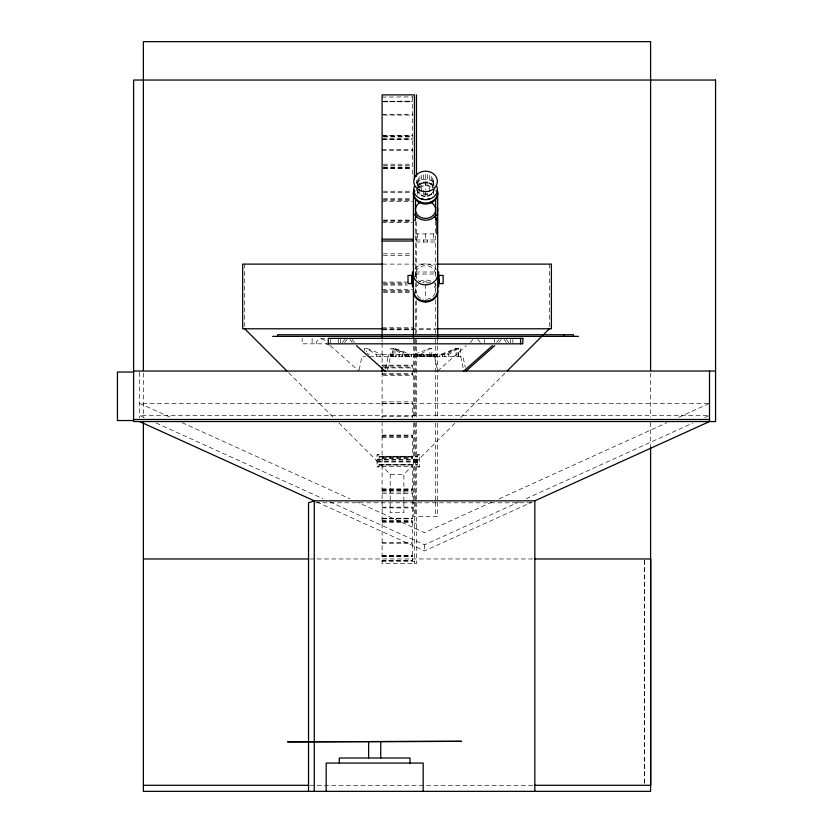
<?xml version="1.0" encoding="UTF-8"?>
<svg xmlns="http://www.w3.org/2000/svg" width="833" height="833" viewBox="0 0 833 833"><rect width="100%" height="100%" fill="white"/><g stroke="black" fill="none" stroke-linecap="round" stroke-linejoin="round"><path stroke-width="0.62" stroke-dasharray="4.17 3.12" d="M316.103 343.821C316.176 338.26 323.069 338.104 327.057 338.739M359.169 369.821L362.001 356.524L365.531 356.524M385.585 368.613L388.157 356.524M387.584 369.821L390.417 356.524M342.436 342.509L344.8 339.427M344.695 342.509L347.059 339.427M470.458 342.509L472.832 339.427M496.614 342.509L498.988 339.427M498.873 342.509L501.247 339.427M432.566 185.988C429.078 180.782 419.801 181.584 417.76 187.675A8.08 6.997 0 0 1 424.507 182.552A8.08 6.997 0 0 1 432.566 185.988L433.368 187.675M431.275 194.443L433.368 191.298A8.08 6.997 0 0 1 425.559 196.484L421.519 195.547L417.76 191.298A8.08 6.997 0 0 0 425.559 196.484L431.275 194.443L431.275 192.131M415.48 268.642L416.989 266.935A12.12 10.496 0 0 1 434.139 266.935L435.649 268.642M403.88 501.154L403.88 474.279L455.12 423.029M460.618 417.541L505.454 372.705M437.637 371.029L466.303 345.633M364.656 350.683L364.656 348.34L366.603 348.34L376.443 354.702L448.466 354.712L458.306 348.34L460.253 348.34L460.253 356.524M491.949 502.101L424.549 532.693L357.159 502.101M499.04 498.884L666.941 422.685M678.77 417.323L709.508 403.37M329.962 501.882L424.549 544.813L519.146 501.882M526.237 498.665L692.952 422.997M704.78 417.635L709.508 415.49L139.59 415.49L144.328 417.635M316.957 502.049L424.549 550.884L532.152 502.049M382.108 97.055L413.147 96.92M383.378 101.21L412.418 101.21M382.108 101.407L412.418 101.407M383.378 101.595L412.418 101.595M383.378 101.803L412.418 101.803M382.108 114.308L411.158 114.308M383.378 115.079L411.158 115.079M382.108 135.29L412.418 135.269M383.378 135.821L412.418 135.821M383.378 136.383L412.418 136.383M383.378 136.945L412.418 136.945M382.108 138.892L412.418 138.736M383.378 139.121L412.418 139.121M382.108 139.298L412.418 139.298M382.108 149.638L412.418 149.638M382.108 150.409L412.418 150.409M383.378 164.205L412.418 164.205M383.378 165.642L412.418 165.642M383.378 167.11L412.418 167.11M383.378 167.579L412.418 167.579M383.378 168.224L412.418 168.224M383.378 168.703L412.418 168.703M383.378 191.246L412.418 191.246M383.378 192.683L412.418 192.683M383.378 198.775L412.418 198.775M383.378 199.618L412.418 199.618M383.378 200.461L412.418 200.461M382.108 201.305L412.418 201.305M383.378 220.099L412.418 220.099M383.378 220.797L412.418 220.797M383.378 221.776L412.418 221.776M382.108 222.473L412.418 222.473M415.157 233.917L435.576 233.917M415.99 239.977L437.689 239.977M415.99 241.997L437.689 241.997M383.378 253.805L412.418 253.805M383.378 255.669L412.418 255.669M382.774 264.113L435.284 264.113M435.649 269.528L437.689 269.528M415.48 272.016L437.689 272.016M415.063 274.036L436.409 274.036M382.108 282.085L409.898 282.085M383.378 283.074L406.108 283.074M383.378 284.063L406.108 284.063M383.378 285.063L407.368 285.063M382.108 289.634L412.418 289.634M383.378 290.457L412.418 290.457M383.378 291.612L412.418 291.612M383.378 292.435L412.418 292.435M382.108 327.775L412.418 327.775M382.743 328.785L435.284 328.785M382.743 329.285L434.722 329.285M382.108 329.795L412.418 329.795M329.118 343.821L302.14 343.821L302.14 338.375M369.498 356.524L462.971 356.524L465.283 367.405M382.108 365.125L412.418 365.125L412.418 375.475L382.108 375.475M382.108 365.947L412.418 365.947M383.378 367.103L412.418 367.103M384.638 367.936L412.418 367.936M382.108 373.496L412.418 373.496M382.108 374.486L412.418 374.486M382.108 401.891L412.418 401.891L412.418 418.395M708.206 403.37L139.59 403.37L170.338 417.323M382.108 403.755L412.418 403.755M382.108 416.531L412.418 416.531M382.108 435.086L412.418 435.086L412.418 458.785L382.108 458.785M382.108 435.794L412.418 435.794M382.108 436.763L412.418 436.763M382.108 437.471L412.418 437.471M377.057 455.026L379.077 455.026M417.479 455.057L419.499 455.057M382.108 456.265L412.418 456.265M379.077 456.599L417.479 456.599M379.077 456.973L417.479 456.973M382.108 457.109L412.418 457.109M382.108 457.942L412.418 457.942M377.057 459.66L419.499 459.691M377.057 460.024L419.499 460.066M377.057 461.607L419.499 461.649M377.057 461.982L419.499 462.013M379.077 464.668L417.479 464.668M382.108 464.887L412.418 464.887L412.418 560.651L382.108 560.651M379.077 465.033L417.479 465.033M382.108 466.313L412.418 466.313M377.057 466.615L379.077 466.615M417.479 466.647L419.499 466.647M338.948 423.029L390.198 474.279L403.88 474.279M382.108 488.867L412.418 488.867M382.108 489.335L412.418 489.335M382.108 489.991L412.418 489.991M382.108 490.45L412.418 490.45M382.108 491.928L412.418 491.928M382.108 493.355L412.418 493.355M315.561 502.799L533.547 502.799M382.108 507.151L412.418 507.151M382.108 507.932L412.418 507.932M382.108 518.272L412.418 518.272M382.108 518.438L412.418 518.438M382.108 518.667L412.418 518.667M382.108 518.824L412.418 518.824M382.108 520.615L412.418 520.615M382.108 521.177L412.418 521.177M382.108 521.739L412.418 521.739M382.108 522.27L412.418 522.301M414.449 523.28L416.469 523.28M382.108 542.491L412.418 542.491M382.108 543.262L412.418 543.262M382.108 555.757L412.418 555.757M382.108 555.965L412.418 555.965M382.108 556.163L412.418 556.163M382.108 556.35L412.418 556.35M309.845 558.964L533.536 558.964M382.108 560.515L412.418 560.515M382.108 561.661L414.449 561.661M309.845 785.29L533.536 785.29M321.184 338.739L324.776 340.228L326.265 343.821L329.254 345.185M182.156 422.685L350.058 498.884M156.146 422.997L322.871 498.665M402.672 354.702L402.662 356.524L402.745 354.702L392.822 348.34L390.875 348.34L390.875 356.524M506.329 339.427L508.692 342.509M504.059 339.427L506.433 342.509M477.913 339.427L480.277 342.509M352.14 339.427L354.504 342.509M349.881 339.427L352.244 342.509M367.27 353.254L369.175 354.952M330.253 345.633L358.919 371.029M288.624 372.705L333.46 417.541M460.711 356.524L463.283 368.613M434.555 356.524L437.387 369.821M650.594 373.09L650.594 417.291M650.594 422.487L650.594 447.186M644.69 560.265L644.69 783.988M644.523 560.265L644.523 783.988M549.374 264.113L549.374 327.484M512.857 339.468L512.857 342.738M510.587 339.468L510.587 342.738M494.417 338.375L494.417 342.738M484.442 339.468L484.442 342.738M458.306 356.524L458.306 348.34L442.094 354.712L442.094 356.524M458.056 356.524L458.056 348.34L456.109 348.34L439.897 354.712L439.897 356.524M456.109 356.524L456.109 348.34L446.269 354.712L446.269 356.524M448.466 354.712L448.466 356.524M444.832 354.712L444.832 356.524M442.573 354.712L442.573 356.524M439.855 354.712L439.855 356.524M437.689 338.875L437.689 417.979M437.689 423.164L437.689 500.966M437.689 502.268L437.689 516.522L413.439 516.522L413.439 502.268M436.471 354.712L436.471 356.524M436.273 354.712L436.273 356.524M435.649 221.245L435.649 276.41M435.649 282.824L435.649 292.196M435.649 299.974L435.649 333.689M435.649 338.875L435.649 417.979M435.649 423.164L435.649 500.966M435.649 502.268L435.649 516.522M434.409 354.712L434.409 356.524M434.232 354.712L434.232 356.524M434.087 354.712L434.003 356.524M433.649 181.407L433.649 184.874M433.649 189.487L433.649 192.517M433.649 233.917L433.649 239.977M433.535 354.712L433.566 356.524M433.368 179.595L433.368 185.53M433.347 354.712L433.441 356.524M432.566 177.908L432.566 187.217M432.348 354.712L432.348 356.524M431.838 356.524L431.838 348.34L429.89 348.34L413.678 354.702L413.699 356.524M431.484 354.712L431.484 356.524M431.275 176.461L431.275 184.541M431.359 354.712L431.359 356.524M431.161 354.712L431.161 356.524M430.744 354.712L430.744 356.524M430.401 354.712L430.401 356.524M430.203 354.712L430.203 356.524M430.015 354.712L430.015 356.524M429.89 356.524L429.89 348.34L420.051 354.702L419.967 356.524M429.599 175.347L429.599 183.427M429.599 187.467L429.599 195.547M429.193 354.712L429.193 356.524M428.047 354.712L428.006 356.524M427.829 354.712L427.829 356.524M427.652 174.649L427.652 182.729M427.652 193.943L427.652 196.255M427.579 239.977L427.579 241.997M427.298 354.712L427.298 356.524M427.131 354.712L427.131 356.524M426.184 354.712L426.184 356.524M425.559 174.409L425.559 189.768M425.559 191.017L425.559 197.234M425.559 233.917L425.559 239.977M425.559 284.334L425.559 299.266M424.945 354.712L424.945 356.524M424.549 544.813L424.549 550.884M423.997 354.712L423.997 356.524M423.83 354.712L423.83 356.524M423.466 174.649L423.466 182.729M423.466 190.476L423.466 196.255M423.539 239.977L423.539 241.997M423.299 354.712L423.299 356.524M423.122 354.712L423.081 356.524M421.935 354.712L421.925 356.524M421.519 175.347L421.519 183.427M421.519 187.467L421.519 195.547M421.113 354.712L421.113 356.524M420.925 354.712L420.925 356.524M420.727 354.712L420.727 356.524M420.384 354.712L420.384 356.524M419.842 176.461L419.842 184.541M419.842 186.353L419.842 188.664M419.842 189.82L419.842 194.443M419.77 354.712L419.77 356.524M419.645 354.712L419.645 356.524M418.78 354.712L418.78 356.524M418.562 177.908L418.562 187.217M417.833 354.712L417.833 356.524L417.687 354.712M417.76 179.595L417.76 187.841M417.479 181.407L417.479 184.874M417.479 189.487L417.479 192.517M417.479 233.917L417.479 239.977M417.552 354.712L417.583 356.524M417.156 354.712L417.156 356.524L417.041 354.712M416.896 354.712L416.896 356.524M416.719 354.712L416.719 356.524M416.469 180.147L416.469 183.125M416.469 221.922L416.469 277.774M416.469 282.814L416.469 293.237M416.469 300.89L416.469 333.158M416.469 339.583L416.469 417.187M416.469 422.383L416.469 563.691L382.108 563.691L382.108 422.55M416.417 354.702L416.417 356.524M415.48 221.245L415.48 278.17M415.48 282.824L415.48 293.487M415.48 301.265L415.48 333.689M415.48 338.875L415.48 417.979M415.48 423.164L415.48 500.966M415.48 502.268L415.48 516.522M414.844 354.712L414.844 356.524M414.647 354.712L414.647 356.524M414.449 339.52L414.449 417.448M414.449 422.383L414.449 563.691M413.439 338.875L413.439 417.979M413.439 423.164L413.439 500.966M412.418 96.92L412.418 177.231M411.273 354.712L411.273 356.524M411.231 356.524L411.231 354.712L395.019 348.34L393.072 348.34L393.072 356.524M409.013 356.524L409.034 354.712L392.822 348.34L392.822 356.524M408.555 354.712L408.555 356.524M408.055 354.702L408.055 356.524M407.868 354.702L407.868 356.524M406.296 354.712L406.296 356.524M405.817 354.702L405.817 356.524M405.588 354.702L405.671 356.524M405.15 354.702L405.119 356.524M404.859 356.524L404.932 354.702L395.019 348.34L395.019 356.524M403.88 502.434L403.88 512.67L390.198 512.67L390.198 474.279M401.985 354.702L401.985 356.524M399.632 356.524L399.413 354.702M398.882 354.702L398.882 356.524M396.529 354.702L396.529 356.524M395.581 354.702L395.581 356.524M393.52 354.702L393.509 356.524M392.51 354.702L392.51 356.524M391.968 354.702L391.968 356.524M391.354 354.702L391.354 356.524M391.229 354.702L391.229 356.524M390.365 354.702L390.365 356.524M388.303 354.702L388.303 356.524M382.816 356.524L382.816 354.702L366.603 348.34L366.603 351.849M382.108 339.52L382.108 342.196M382.108 343.363L382.108 365.427M382.108 372.507L382.108 418.395M380.14 354.702L380.14 356.524M376.443 354.702L376.443 356.524M340.53 339.468L340.53 342.738M338.271 339.468L338.271 342.738M330.555 339.468L330.555 342.738M312.115 338.375L312.115 343.821M244.704 264.113L244.704 327.484M143.38 373.09L143.38 417.291M139.59 372.33L139.59 417.916M419.499 281.429A12.12 10.496 0 0 1 431.629 281.429M434.139 283.105A12.12 10.496 0 0 1 436.065 285.282M434.295 286.156A10.09 8.736 0 0 1 432.691 296.704M430.609 298.089A10.09 8.736 0 0 1 422.956 298.964M420.519 298.089A10.09 8.736 0 0 1 418.426 284.355M422.956 282.085A10.09 8.736 0 0 1 428.172 282.085M430.609 281.929A10.09 8.736 0 0 1 422.956 282.793M420.519 281.929A10.09 8.736 0 0 1 418.426 280.534M416.823 278.732A10.09 8.736 0 0 1 422.956 265.925A10.09 8.736 0 0 1 435.649 274.359M415.823 191.267A10.09 8.736 0 0 1 416.823 189.164M418.426 187.352A10.09 8.736 0 0 1 432.691 187.352M434.295 189.164A10.09 8.736 0 0 1 435.305 191.267M416.989 186.103A12.12 10.496 0 0 1 434.139 186.103M416.989 185.093A12.12 10.496 0 0 1 434.139 185.093M426.798 193.589A1.749 1.52 0 0 1 424.32 193.589M427.308 193.527A1.749 1.52 0 0 1 425.559 195.047A1.749 1.52 0 0 1 423.81 193.527M417.76 194.328A8.08 6.997 0 0 1 417.76 190.705M419.842 187.571A8.08 6.997 0 0 1 431.275 187.571M433.368 190.705A8.08 6.997 0 0 1 433.368 194.328M416.136 183.354A11.797 10.215 0 0 1 435.451 183.916M379.077 454.662L377.057 454.662L377.057 466.98L379.077 466.98L379.077 454.662M419.499 454.693L417.479 454.693L417.479 467.011L419.499 467.011L419.499 454.693"/><path stroke-width="1.25" d="M411.877 276.952L412.46 276.067M438.668 282.939L439.251 282.043L438.668 276.067M434.139 217.121L435.649 215.414M507.287 370.872L549.374 328.785M463.794 371.029L492.449 345.643M466.053 371.029L494.719 345.643M534.515 500.977L709.508 421.55L709.508 371.029M534.838 791.35L534.838 500.831L314.26 500.831L308.533 502.799L308.533 791.35M413.439 214.529L415.48 214.529M435.649 214.529L437.689 214.529M436.846 217.746L436.846 233.917M413.439 220.193L415.48 220.193L415.48 198.473M437.689 220.193L435.649 220.193L435.649 198.473M382.108 239.165L412.418 239.165L412.418 241.039L382.108 241.039M382.774 264.113L242.684 264.113L242.684 328.785L382.774 328.785M436.586 264.113L551.394 264.113L551.394 328.785L436.586 328.785M413.439 272.016L412.46 272.016L412.46 286.812L413.439 286.812M437.689 272.016L438.668 272.016L438.668 286.812L437.689 286.812M412.46 275.421L408.003 275.421L408.003 283.574L412.46 283.574M438.668 275.421L443.125 275.421L443.125 283.574L438.668 283.574M272.662 336.365L578.466 336.365M133.592 371.029L715.568 371.029M133.592 372.039L117.432 372.039L117.432 420.54L133.592 420.54M133.592 419.488L709.508 419.488M143.38 558.964L308.543 558.964M534.838 558.964L650.75 558.964L650.75 785.29L534.838 785.29M143.38 785.29L308.543 785.29M139.59 421.55L314.593 500.977M356.409 345.643L385.075 371.029M244.704 328.785L286.791 370.872M415.48 215.414L416.989 217.121M411.877 282.043L412.46 282.939M650.594 370.498L650.594 41.65L143.38 41.65L143.38 370.498M650.594 447.186L650.594 791.35L143.38 791.35L143.38 422.487M573.5 336.365L573.5 334.741L277.618 334.741L277.618 336.365M563.649 334.741L563.649 336.365M520.573 338.385L520.573 343.821M437.689 193.527L437.689 338.875M425.559 301.025L425.559 302.035A12.12 10.496 0 0 1 413.439 291.54M423.174 791.35L423.174 763.059L326.182 763.059L326.182 791.35M416.469 94.879L416.469 176.315M414.449 178.866L414.449 94.879L382.108 94.879L382.108 338.323M413.439 193.527L413.439 338.875M412.418 114.308L412.418 115.079M411.877 275.421L411.877 283.574M410.034 763.059L410.034 758.009L339.312 758.009L339.312 763.059M382.108 367.207L382.108 371.705M380.733 741.839L380.733 758.009M368.613 741.839L368.613 758.009M314.26 500.831L314.26 791.35M437.273 287.812A12.12 10.496 0 0 1 427.142 300.942A12.12 10.496 0 0 1 413.439 290.53M437.273 206.98A12.12 10.496 0 0 1 437.273 212.415M436.065 214.945A12.12 10.496 0 0 1 415.063 214.945M437.273 190.809A12.12 10.496 0 0 1 425.559 204.033A12.12 10.496 0 0 1 413.855 190.809M437.273 189.799A12.12 10.496 0 0 1 425.559 203.023A12.12 10.496 0 0 1 413.855 189.799M436.846 186.509A11.797 10.215 0 0 1 425.559 199.701A11.797 10.215 0 0 1 414.282 186.509M430.609 202.127A10.09 8.736 0 0 1 433.285 215.31A10.09 8.736 0 0 1 417.833 215.31A10.09 8.736 0 0 1 420.519 202.127M437.689 274.359A12.12 10.496 0 0 1 425.559 284.865A12.12 10.496 0 0 1 413.439 274.359M429.599 198.587A8.08 6.997 0 0 1 427.652 199.285M423.466 199.285A8.08 6.997 0 0 1 421.519 198.587M437.689 291.54A12.12 10.496 0 0 1 425.559 302.035M715.568 80.041L133.592 80.041L133.592 421.55L715.568 421.55L715.568 80.041M522.832 338.385L328.296 338.385L328.296 343.821L522.832 343.821L522.832 338.385M461.565 741.339L287.781 741.839L461.565 741.339M419.322 190.07A11.797 10.215 0 0 0 437.346 181.75A11.797 10.215 0 0 0 420.019 172.389A11.797 10.215 0 0 0 419.322 190.07"/></g></svg>
